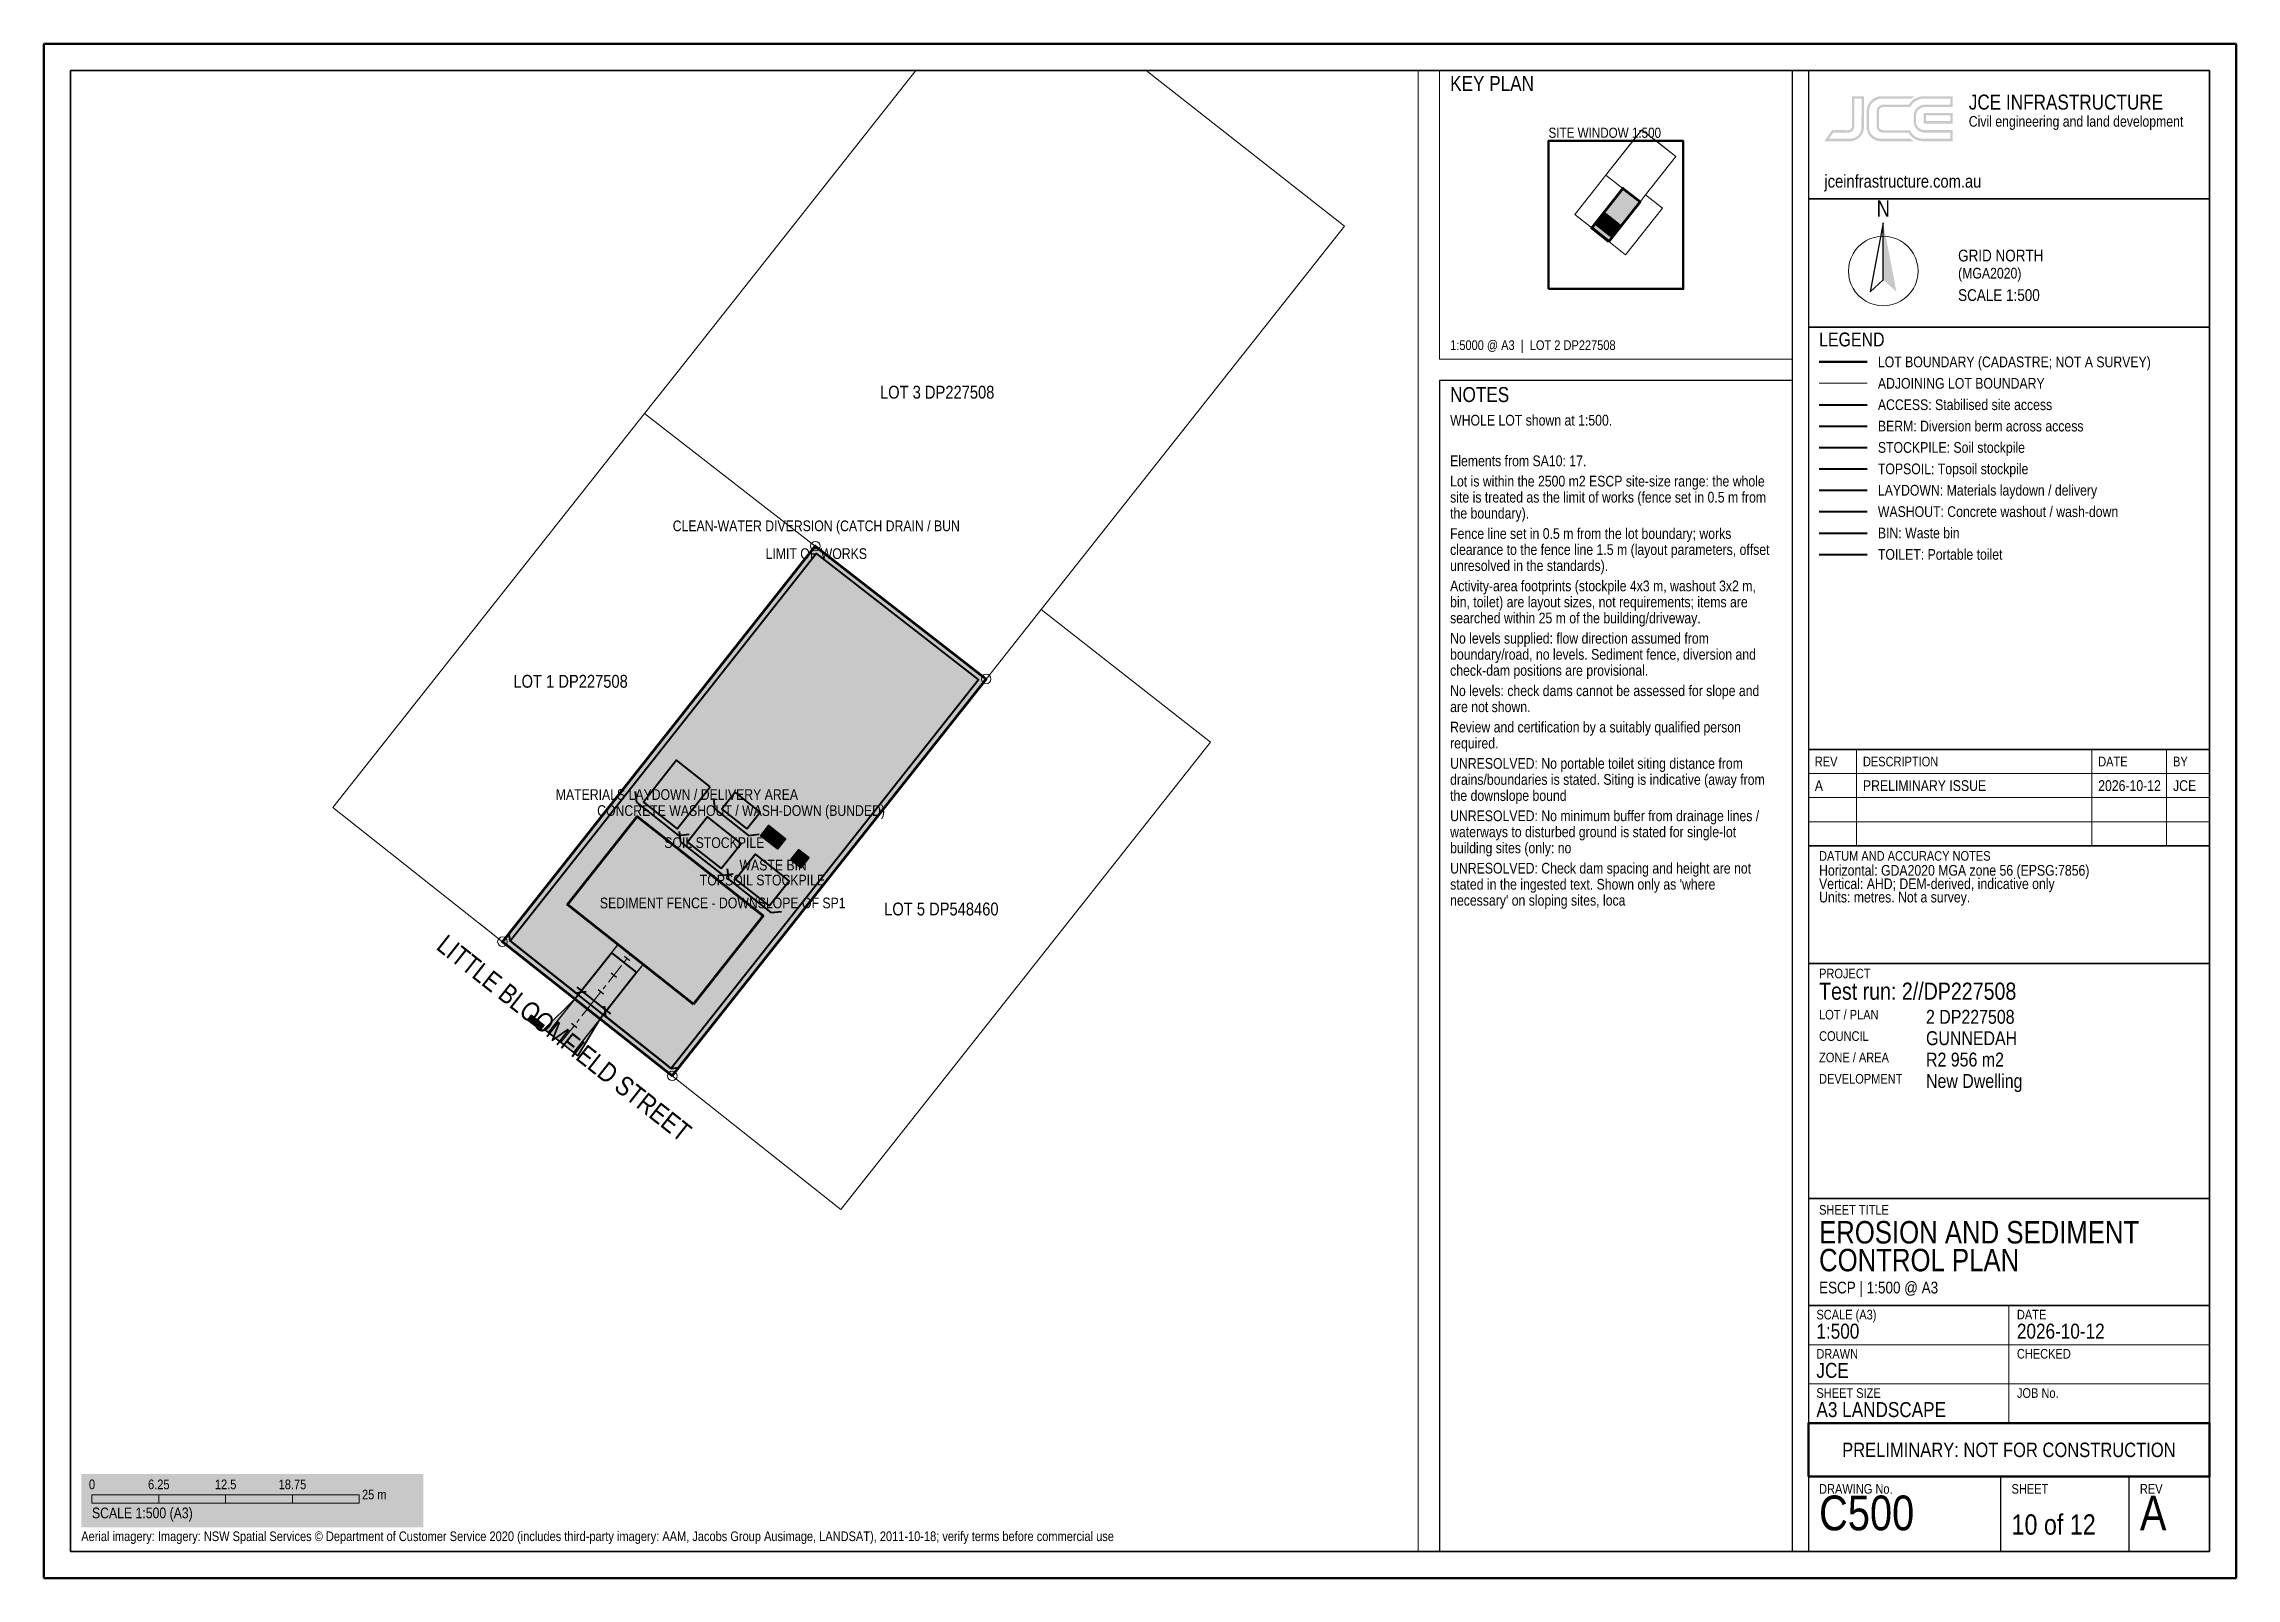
# Paper-space layout 'C500' of a CAD drawing. Header units: metres, sheet in millimetres. Extents: x 5 to 415, y 5 to 292.
# The model-space entities are those that its viewports show. They can reach past a viewport. Long polylines and large blocks are cut down to what shows.
import ezdxf
from ezdxf.enums import TextEntityAlignment as Align

# ---------------------------------------------------------------- set-up
doc = ezdxf.new("R2010")
doc.units = ezdxf.units.M
doc.header["$LTSCALE"] = 2.5
doc.linetypes.add('CENTER', pattern=[5.08, 3.175, -0.635, 0.635, -0.635])
for name, color, linetype, lineweight in [('A-BLDG-SLAB', 5, 'CONTINUOUS', 50), ('C-ANNO-LOGO', 2, 'CONTINUOUS', 13), ('C-ANNO-LOTN', 7, 'CONTINUOUS', 25), ('C-ANNO-NOTE', 7, 'CONTINUOUS', 18), ('C-ANNO-NRTH', 7, 'CONTINUOUS', 18), ('C-ANNO-ROAD', 7, 'CONTINUOUS', 25), ('C-ANNO-STMP', 1, 'CONTINUOUS', 35), ('C-ANNO-TABL', 7, 'CONTINUOUS', 18), ('C-ANNO-TTLB', 7, 'CONTINUOUS', 25), ('C-ANNO-WNDW', 1, 'CONTINUOUS', 35), ('C-DRIV-CNTR', 6, 'CENTER', 18), ('C-DRIV-XOVR', 7, 'CONTINUOUS', 35), ('C-ESC-ACCS', 3, 'CONTINUOUS', 25), ('C-ESC-BINS', 3, 'CONTINUOUS', 25), ('C-ESC-DIVR', 3, 'CONTINUOUS', 25), ('C-ESC-FENC', 3, 'CONTINUOUS', 25), ('C-ESC-INLT', 3, 'CONTINUOUS', 25), ('C-ESC-LIMT', 3, 'CONTINUOUS', 25), ('C-ESC-STOK', 3, 'CONTINUOUS', 25), ('C-ESC-WSHT', 3, 'CONTINUOUS', 25), ('C-ESCP-GENL', 3, 'CONTINUOUS', 25), ('C-IMAG-AERL', 8, 'CONTINUOUS', 13), ('C-PROP-ADJN', 9, 'CONTINUOUS', 13), ('C-PROP-BDY', 3, 'CONTINUOUS', 50)]:
    doc.layers.add(name, color=color, linetype=linetype, lineweight=lineweight)
doc.layers.add('C-ANNO-VPRT', color=7, linetype='CONTINUOUS', lineweight=13, plot=False)
doc.styles.add('ARIAL NARROW', font='arialn.ttf')
picture_1 = doc.add_image_def('image2.png', size_in_pixel=(572, 630))

msp = doc.modelspace()

# ---------------------------------------------------------------- hatches: boundary and pattern name
at = {"layer": 'A-BLDG-SLAB', "true_color": 0x1a33b2}
for points in [[(238462.93, 6569526.4), (238462.75, 6569526.24), (238462.57, 6569526.1), (238462.37, 6569525.97), (238462.16, 6569525.87), (238461.94, 6569525.79), (238461.71, 6569525.73), (238461.48, 6569525.69), (238461.24, 6569525.67), (238461.01, 6569525.68), (238460.77, 6569525.71), (238460.54, 6569525.76), (238460.32, 6569525.84), (238460.11, 6569525.93), (238459.9, 6569526.05), (238459.71, 6569526.19), (238447.94, 6569535.49), (238447.76, 6569535.64), (238447.6, 6569535.81), (238447.46, 6569536), (238447.33, 6569536.2), (238447.23, 6569536.41), (238447.15, 6569536.63), (238447.08, 6569536.86), (238447.05, 6569537.09), (238447.03, 6569537.33), (238447.04, 6569537.56), (238447.07, 6569537.8), (238447.12, 6569538.03), (238447.2, 6569538.25), (238447.29, 6569538.46), (238447.41, 6569538.67), (238447.55, 6569538.86), (238454.06, 6569547.1), (238454.21, 6569547.27), (238454.38, 6569547.44), (238454.57, 6569547.58), (238454.77, 6569547.7), (238454.98, 6569547.81), (238455.2, 6569547.89), (238455.43, 6569547.95), (238455.66, 6569547.99), (238455.9, 6569548.01), (238456.13, 6569548), (238456.36, 6569547.97), (238456.59, 6569547.92), (238456.82, 6569547.84), (238457.03, 6569547.75), (238457.24, 6569547.63), (238457.43, 6569547.49), (238469.2, 6569538.19), (238469.37, 6569538.04), (238469.53, 6569537.86), (238469.68, 6569537.68), (238469.8, 6569537.48), (238469.91, 6569537.27), (238469.99, 6569537.05), (238470.05, 6569536.82), (238470.09, 6569536.59), (238470.11, 6569536.35), (238470.1, 6569536.12), (238470.07, 6569535.88), (238470.02, 6569535.65), (238469.94, 6569535.43), (238469.85, 6569535.22), (238469.73, 6569535.01), (238469.59, 6569534.82), (238463.08, 6569526.58)], [(238449.43, 6569537.37), (238455.94, 6569545.61), (238467.71, 6569536.31), (238461.2, 6569528.07)]]:
    msp.add_hatch(color=7, dxfattribs=at).paths.add_polyline_path(points)
at = {"layer": 'A-BLDG-SLAB', "true_color": 0xc7d6ff, "transparency": 33554623}
msp.add_hatch(color=7, dxfattribs=at).paths.add_polyline_path([(238449.43, 6569537.37), (238455.94, 6569545.61), (238467.71, 6569536.31), (238461.2, 6569528.07)])
msp.add_hatch(color=7, dxfattribs=at).paths.add_polyline_path([(238449.43, 6569537.37), (238455.94, 6569545.61), (238467.71, 6569536.31), (238461.2, 6569528.07)])
at = {"layer": 'C-DRIV-XOVR', "true_color": 0xdbdbdb, "transparency": 33554610}
msp.add_hatch(color=7, dxfattribs=at).paths.add_polyline_path([(238456.49, 6569531.79), (238449.98, 6569523.55), (238447.63, 6569525.41), (238454.14, 6569533.65)])
msp.add_hatch(color=7, dxfattribs=at).paths.add_polyline_path([(238456.49, 6569531.79), (238449.98, 6569523.55), (238447.63, 6569525.41), (238454.14, 6569533.65)])
msp.add_hatch(color=7, dxfattribs=at).paths.add_polyline_path([(238456.49, 6569531.79), (238449.98, 6569523.55), (238447.63, 6569525.41), (238454.14, 6569533.65)])
at = {"layer": 'C-DRIV-XOVR', "true_color": 0xbfbfbf, "transparency": 33554572}
msp.add_hatch(color=7, dxfattribs=at).paths.add_polyline_path([(238450.37, 6569523.24), (238447.23, 6569525.72), (238450.11, 6569528.55), (238452.46, 6569526.69)])
msp.add_hatch(color=7, dxfattribs=at).paths.add_polyline_path([(238450.37, 6569523.24), (238447.23, 6569525.72), (238450.11, 6569528.55), (238452.46, 6569526.69)])
msp.add_hatch(color=7, dxfattribs=at).paths.add_polyline_path([(238450.37, 6569523.24), (238447.23, 6569525.72), (238450.11, 6569528.55), (238452.46, 6569526.69)])
at = {"layer": 'C-ESC-ACCS', "true_color": 0x66b266, "transparency": 33554521}
msp.add_hatch(color=7, dxfattribs=at).paths.add_polyline_path([(238452.46, 6569526.69), (238450.11, 6569528.55), (238453.52, 6569532.87), (238455.87, 6569531.01)])
at = {"layer": 'C-ESC-BINS', "true_color": 0x66b266, "transparency": 33554521}
for points in [[(238467.49, 6569543.82), (238468.23, 6569544.76), (238469.8, 6569543.52), (238469.06, 6569542.58)], [(238470.3, 6569541.57), (238471.05, 6569542.51), (238471.99, 6569541.77), (238471.24, 6569540.83)]]:
    msp.add_hatch(color=7, dxfattribs=at).paths.add_polyline_path(points)
at = {"layer": 'C-ESC-INLT', "true_color": 0x66b266, "transparency": 33554521}
msp.add_hatch(color=7, dxfattribs=at).paths.add_polyline_path([(238446.02, 6569527), (238447.19, 6569526.07), (238446.88, 6569525.68), (238445.71, 6569526.61)])
at = {"layer": 'C-ESC-STOK', "true_color": 0x66b266, "transparency": 33554521}
for points in [[(238459.66, 6569544.47), (238456.52, 6569546.95), (238459.62, 6569550.87), (238462.76, 6569548.39)], [(238460.64, 6569543.23), (238462.51, 6569545.58), (238465.64, 6569543.1), (238463.78, 6569540.75)], [(238465.14, 6569539.73), (238467.01, 6569542.08), (238470.14, 6569539.6), (238468.28, 6569537.25)]]:
    msp.add_hatch(color=7, dxfattribs=at).paths.add_polyline_path(points)
at = {"layer": 'C-ESC-WSHT', "true_color": 0x66b266, "transparency": 33554521}
msp.add_hatch(color=7, dxfattribs=at).paths.add_polyline_path([(238463.85, 6569546.31), (238465.09, 6569547.88), (238467.44, 6569546.02), (238466.2, 6569544.45)])
at = {"layer": 'C-PROP-BDY', "true_color": 0xffe633, "transparency": 33554521}
msp.add_hatch(color=7, dxfattribs=at).paths.add_polyline_path([(238443.33, 6569533.9), (238472.59, 6569570.9), (238488.56, 6569558.47), (238459.21, 6569521.36)])
at = {"layer": 'C-PROP-BDY', "true_color": 0xe6f5e0}
msp.add_hatch(color=7, dxfattribs=at).paths.add_polyline_path([(238443.33, 6569533.9), (238472.59, 6569570.9), (238488.56, 6569558.47), (238459.21, 6569521.36)])

# ---------------------------------------------------------------- linework, layer by layer
at = {"layer": 'A-BLDG-SLAB', "lineweight": 60, "true_color": 0x14339e}
msp.add_lwpolyline([(238461.2, 6569528.07), (238449.43, 6569537.37), (238455.94, 6569545.61), (238467.71, 6569536.31)], close=True, dxfattribs=at)
at = {"layer": 'C-DRIV-CNTR', "lineweight": 13}
msp.add_lwpolyline([(238448.8, 6569524.48), (238451.28, 6569527.62), (238455.31, 6569532.72)], dxfattribs=at)
at = {"layer": 'C-DRIV-CNTR', "linetype": 'CONTINUOUS', "lineweight": 25}
for points in [[(238455.25, 6569532.13), (238454.75, 6569532.53)], [(238454.01, 6569530.56), (238453.51, 6569530.96)], [(238452.77, 6569528.99), (238452.27, 6569529.39)], [(238451.53, 6569527.42), (238451.03, 6569527.82)], [(238449.05, 6569524.28), (238448.55, 6569524.68)], [(238450.29, 6569525.85), (238449.79, 6569526.25)]]:
    msp.add_lwpolyline(points, dxfattribs=at)
at = {"layer": 'C-DRIV-XOVR', "lineweight": 30}
msp.add_lwpolyline([(238454.14, 6569533.65), (238456.49, 6569531.79), (238449.98, 6569523.55), (238447.63, 6569525.41)], close=True, dxfattribs=at)
at = {"layer": 'C-DRIV-XOVR', "lineweight": 35}
msp.add_lwpolyline([(238452.46, 6569526.69), (238450.11, 6569528.55), (238447.23, 6569525.72), (238450.37, 6569523.24)], close=True, dxfattribs=at)
at = {"layer": 'C-ESC-ACCS', "lineweight": 40}
msp.add_lwpolyline([(238455.87, 6569531.01), (238452.46, 6569526.69), (238450.11, 6569528.55), (238453.52, 6569532.87)], close=True, dxfattribs=at)
at = {"layer": 'C-ESC-BINS', "lineweight": 40}
for points in [[(238469.06, 6569542.58), (238469.8, 6569543.52), (238468.23, 6569544.76), (238467.49, 6569543.82)], [(238471.24, 6569540.83), (238471.99, 6569541.77), (238471.05, 6569542.51), (238470.3, 6569541.57)]]:
    msp.add_lwpolyline(points, close=True, dxfattribs=at)
at = {"layer": 'C-ESC-DIVR', "lineweight": 40}
for points in [[(238472.68, 6569570.2), (238487.86, 6569558.39)], [(238453.47, 6569527.17), (238450.33, 6569529.65)]]:
    msp.add_lwpolyline(points, dxfattribs=at)
at = {"layer": 'C-ESC-FENC', "lineweight": 40}
for points in [[(238455.89, 6569546.94), (238455.77, 6569547.94)], [(238455.89, 6569546.94), (238459.81, 6569543.84)], [(238463.21, 6569546.31), (238463.09, 6569547.3)], [(238463.21, 6569546.31), (238466.35, 6569543.83)], [(238459.81, 6569543.84), (238460.8, 6569543.96)], [(238460.01, 6569543.23), (238459.89, 6569544.22)], [(238460.01, 6569543.23), (238463.93, 6569540.13)], [(238466.35, 6569543.83), (238467.34, 6569543.95)], [(238464.51, 6569539.73), (238464.39, 6569540.72)], [(238463.93, 6569540.13), (238464.92, 6569540.24)], [(238464.51, 6569539.73), (238468.43, 6569536.63)], [(238468.43, 6569536.63), (238469.42, 6569536.74)], [(238444.04, 6569533.99), (238443.96, 6569534.62)], [(238444.04, 6569533.99), (238450.18, 6569529.13)], [(238450.18, 6569529.13), (238451.17, 6569529.25)], [(238453.01, 6569526.9), (238452.89, 6569527.89)], [(238453.01, 6569526.9), (238459.12, 6569522.06)], [(238459.12, 6569522.06), (238459.76, 6569522.13)]]:
    msp.add_lwpolyline(points, dxfattribs=at)
at = {"layer": 'C-ESC-INLT', "lineweight": 40}
msp.add_lwpolyline([(238445.71, 6569526.61), (238446.02, 6569527), (238447.19, 6569526.07), (238446.88, 6569525.68)], close=True, dxfattribs=at)
at = {"layer": 'C-ESC-LIMT', "lineweight": 40}
msp.add_lwpolyline([(238459.12, 6569522.06), (238444.04, 6569533.99), (238472.68, 6569570.2), (238487.86, 6569558.39)], close=True, dxfattribs=at)
at = {"layer": 'C-ESC-STOK', "lineweight": 40}
for points in [[(238462.76, 6569548.39), (238459.62, 6569550.87), (238456.52, 6569546.95), (238459.66, 6569544.47)], [(238463.78, 6569540.75), (238465.64, 6569543.1), (238462.51, 6569545.58), (238460.64, 6569543.23)], [(238468.28, 6569537.25), (238470.14, 6569539.6), (238467.01, 6569542.08), (238465.14, 6569539.73)]]:
    msp.add_lwpolyline(points, close=True, dxfattribs=at)
at = {"layer": 'C-ESC-WSHT', "lineweight": 40}
msp.add_lwpolyline([(238466.2, 6569544.45), (238467.44, 6569546.02), (238465.09, 6569547.88), (238463.85, 6569546.31)], close=True, dxfattribs=at)
at = {"layer": 'C-PROP-ADJN', "lineweight": 9, "true_color": 0x4c4c4c}
for points in [[(238522.07, 6569600.83), (238490.24, 6569625.82), (238459.75, 6569587.27), (238456.63, 6569583.32), (238472.59, 6569570.9), (238488.56, 6569558.47), (238493.7, 6569564.98)], [(238472.59, 6569570.9), (238456.63, 6569583.32), (238446.15, 6569570.07), (238427.46, 6569546.45), (238443.33, 6569533.9)], [(238509.54, 6569552.57), (238493.7, 6569564.98), (238488.56, 6569558.47), (238459.21, 6569521.36), (238474.97, 6569508.86)]]:
    msp.add_lwpolyline(points, close=True, dxfattribs=at)
at = {"layer": 'C-PROP-ADJN', "lineweight": 13, "true_color": 0x595959}
for points in [[(238483.17, 6569616.88), (238459.75, 6569587.27), (238456.63, 6569583.32), (238472.59, 6569570.9), (238488.56, 6569558.47), (238493.7, 6569564.98), (238522.07, 6569600.83)], [(238522.07, 6569600.83), (238501.63, 6569616.88)], [(238435.61, 6569556.75), (238427.46, 6569546.45), (238443.33, 6569533.9), (238461.4, 6569556.75)], [(238477.66, 6569544.69), (238459.21, 6569521.36), (238474.97, 6569508.86), (238477.66, 6569512.26)], [(238441.19, 6569535.6), (238443.33, 6569533.9), (238444.67, 6569535.6)], [(238468.26, 6569532.81), (238459.21, 6569521.36), (238459.28, 6569521.3)]]:
    msp.add_lwpolyline(points, dxfattribs=at)
for points in [[(238472.59, 6569570.9), (238456.63, 6569583.32), (238446.15, 6569570.07), (238427.46, 6569546.45), (238443.33, 6569533.9)], [(238509.54, 6569552.57), (238493.7, 6569564.98), (238488.56, 6569558.47), (238459.21, 6569521.36), (238474.97, 6569508.86)]]:
    msp.add_lwpolyline(points, close=True, dxfattribs=at)
at = {"layer": 'C-PROP-BDY', "lineweight": 60}
msp.add_lwpolyline([(238459.21, 6569521.36), (238488.56, 6569558.47), (238472.59, 6569570.9), (238443.33, 6569533.9)], close=True, dxfattribs=at)
at = {"layer": 'C-PROP-BDY', "lineweight": 50}
msp.add_lwpolyline([(238459.21, 6569521.36), (238488.56, 6569558.47), (238472.59, 6569570.9), (238443.33, 6569533.9)], close=True, dxfattribs=at)
at = {"layer": 'C-PROP-BDY', "lineweight": 35}
msp.add_lwpolyline([(238459.21, 6569521.36), (238488.56, 6569558.47), (238472.59, 6569570.9), (238443.33, 6569533.9)], close=True, dxfattribs=at)
at = {"layer": 'C-PROP-BDY', "lineweight": 50}
for points in [[(238461.4, 6569556.75), (238443.33, 6569533.9), (238459.21, 6569521.36)], [(238459.21, 6569521.36), (238477.66, 6569544.69)], [(238444.67, 6569535.6), (238443.33, 6569533.9), (238459.21, 6569521.36)], [(238459.21, 6569521.36), (238468.26, 6569532.81)]]:
    msp.add_lwpolyline(points, dxfattribs=at)

# ---------------------------------------------------------------- pictures from other files: only their frames are drawn
at = {"layer": 'C-IMAG-AERL'}
image = msp.add_image(picture_1, insert=(238402.95, 6569476.88), size_in_units=(126, 138.5), dxfattribs=dict(at, fade=35))

psp = doc.layouts.new('C500')

# ---------------------------------------------------------------- hatches: boundary and pattern name
at = {"layer": 'C-ANNO-LOGO', "true_color": 0xc79929}
h = psp.add_hatch(color=7, dxfattribs=at)
h.paths.add_polyline_path([(345.37, 282.21), (343.18, 282.21), (343.18, 276.57), (343.12, 276.31), (342.96, 276.08), (342.68, 275.9), (342.43, 275.85), (340.09, 275.86), (339.88, 275.84), (339.43, 275.86), (338.08, 273.92), (338.02, 273.79), (342.91, 273.78), (343.14, 273.81), (343.49, 273.89), (344.02, 274.11), (344.42, 274.38), (344.68, 274.64), (344.94, 274.95), (345.18, 275.38), (345.28, 275.7), (345.38, 276.15)])
h.paths.add_polyline_path([(344.92, 281.76), (344.95, 281.7), (344.92, 276.05), (344.76, 275.53), (344.47, 275.07), (344.11, 274.71), (343.76, 274.49), (343.43, 274.35), (343.03, 274.26), (342.68, 274.24), (342.32, 274.26), (342.04, 274.24), (338.88, 274.25), (338.87, 274.28), (339.65, 275.39), (342.56, 275.39), (342.97, 275.53), (343.19, 275.69), (343.36, 275.87), (343.49, 276.09), (343.59, 276.39), (343.6, 281.73), (343.63, 281.76)], flags=16)
psp.add_hatch(color=7, dxfattribs=at).paths.add_polyline_path([(346.68, 281.33), (346.34, 280.89), (346.16, 280.55), (346.02, 280.18), (345.94, 279.82), (345.92, 279.59), (345.92, 276.15), (346.02, 275.66), (346.21, 275.19), (346.49, 274.76), (346.76, 274.48), (347.07, 274.23), (347.45, 274.02), (347.78, 273.89), (348.19, 273.81), (348.48, 273.78), (354.69, 273.79), (354.67, 273.84), (354.4, 273.99), (354.08, 274.25), (348.52, 274.24), (348.15, 274.29), (347.69, 274.42), (347.23, 274.68), (346.87, 275.01), (346.65, 275.3), (346.48, 275.63), (346.36, 276.16), (346.36, 279.65), (346.39, 279.89), (346.53, 280.31), (346.71, 280.65), (346.86, 280.87), (347.18, 281.18), (347.47, 281.39), (347.99, 281.64), (348.48, 281.75), (349.01, 281.76), (354.24, 281.75), (354.67, 282.07), (354.85, 282.16), (354.86, 282.21), (348.44, 282.21), (348.09, 282.14), (347.58, 281.96), (347.07, 281.68)])
h = psp.add_hatch(color=7, dxfattribs=at)
h.paths.add_polyline_path([(361.99, 282.19), (356.38, 282.21), (356.16, 282.18), (355.84, 282.12), (355.35, 281.96), (354.82, 281.68), (354.49, 281.44), (354.19, 281.14), (353.82, 280.66), (353.39, 280.64), (348.98, 280.65), (348.8, 280.64), (348.54, 280.55), (348.23, 280.37), (348.03, 280.17), (347.86, 279.89), (347.79, 279.65), (347.79, 276.36), (347.88, 276.07), (348.01, 275.86), (348.18, 275.67), (348.37, 275.53), (348.75, 275.39), (353.74, 275.37), (354.12, 274.82), (354.53, 274.43), (355.03, 274.11), (355.32, 273.98), (355.79, 273.85), (356.33, 273.78), (361.98, 273.79), (361.99, 275.84), (361.96, 275.86), (356.59, 275.86), (356.17, 275.96), (355.74, 276.19), (355.43, 276.5), (355.24, 276.84), (355.18, 277.02), (355.14, 277.23), (355.14, 278.72), (355.23, 279.11), (355.37, 279.38), (355.53, 279.61), (355.69, 279.77), (355.95, 279.95), (356.23, 280.09), (356.44, 280.15), (356.77, 280.19), (361.99, 280.19)])
h.paths.add_polyline_path([(361.56, 281.73), (361.56, 280.67), (361.54, 280.65), (356.56, 280.64), (355.99, 280.48), (355.52, 280.21), (355.14, 279.84), (354.96, 279.57), (354.8, 279.23), (354.74, 279.02), (354.69, 278.71), (354.69, 277.35), (354.74, 276.98), (354.8, 276.78), (354.96, 276.43), (355.15, 276.15), (355.42, 275.88), (355.73, 275.66), (356.08, 275.5), (356.56, 275.39), (361.49, 275.41), (361.56, 275.36), (361.56, 274.28), (361.53, 274.25), (356.66, 274.26), (356.6, 274.24), (356.13, 274.26), (355.47, 274.42), (355.06, 274.62), (354.75, 274.83), (354.29, 275.3), (354.19, 275.45), (353.99, 275.85), (348.89, 275.85), (348.66, 275.9), (348.49, 275.99), (348.35, 276.13), (348.25, 276.3), (348.22, 276.47), (348.23, 279.61), (348.28, 279.77), (348.41, 279.94), (348.68, 280.13), (348.98, 280.19), (354.05, 280.19), (354.09, 280.22), (354.22, 280.46), (354.41, 280.72), (354.78, 281.09), (354.97, 281.24), (355.29, 281.44), (355.55, 281.55), (355.93, 281.68), (356.34, 281.75), (361.54, 281.76)], flags=16)
h = psp.add_hatch(color=7, dxfattribs=at)
h.paths.add_polyline_path([(356.58, 279.08), (356.57, 277.13), (356.61, 277.09), (361.62, 277.08), (361.99, 277.1), (361.99, 279.09)])
h.paths.add_polyline_path([(357.01, 278.61), (357.08, 278.65), (361.54, 278.64), (361.56, 278.62), (361.56, 277.56), (361.54, 277.54), (357.04, 277.54), (357.01, 277.61)], flags=16)
at = {"layer": 'C-ANNO-NRTH', "true_color": 0x000000}
for points in [[(349, 258.5), (351.47, 245.6), (349, 247.88)], [(14, 20.6), (26.5, 20.6), (26.5, 19), (14, 19)], [(39, 20.6), (51.5, 20.6), (51.5, 19), (39, 19)]]:
    psp.add_hatch(color=7, dxfattribs=at).paths.add_polyline_path(points)
at = {"layer": 'C-ANNO-NRTH', "true_color": 0xffffff, "transparency": 33554636}
psp.add_hatch(color=7, dxfattribs=at).paths.add_polyline_path([(12, 24.5), (76, 24.5), (76, 14.5), (12, 14.5)])

# ---------------------------------------------------------------- linework, layer by layer
at = {"layer": 'C-ANNO-NRTH', "lineweight": 25}
psp.add_lwpolyline([(349, 258.5), (346.53, 245.6), (349, 247.88)], close=True, dxfattribs=at)
at = {"layer": 'C-ANNO-NRTH', "lineweight": 18}
for points in [[(345.04, 254.66), (344.4, 254.1)], [(345.75, 255.13), (345.04, 254.66)], [(346.51, 255.51), (345.75, 255.13)], [(347.32, 255.78), (346.51, 255.51)], [(348.15, 255.94), (347.32, 255.78)], [(349, 256), (348.15, 255.94)], [(349.85, 255.94), (349, 256)], [(350.68, 255.78), (349.85, 255.94)], [(351.49, 255.51), (350.68, 255.78)], [(352.25, 255.13), (351.49, 255.51)], [(352.96, 254.66), (352.25, 255.13)], [(353.6, 254.1), (352.96, 254.66)], [(342.56, 250.35), (342.5, 249.5)], [(342.72, 251.18), (342.56, 250.35)], [(342.99, 251.99), (342.72, 251.18)], [(343.37, 252.75), (342.99, 251.99)], [(343.84, 253.46), (343.37, 252.75)], [(344.4, 254.1), (343.84, 253.46)], [(354.16, 253.46), (353.6, 254.1)], [(354.63, 252.75), (354.16, 253.46)], [(355.01, 251.99), (354.63, 252.75)], [(355.28, 251.18), (355.01, 251.99)], [(355.44, 250.35), (355.28, 251.18)], [(355.5, 249.5), (355.44, 250.35)], [(342.5, 249.5), (342.56, 248.65)], [(342.56, 248.65), (342.72, 247.82)], [(342.72, 247.82), (342.99, 247.01)], [(342.99, 247.01), (343.37, 246.25)], [(343.37, 246.25), (343.84, 245.54)], [(354.16, 245.54), (354.63, 246.25)], [(354.63, 246.25), (355.01, 247.01)], [(355.01, 247.01), (355.28, 247.82)], [(355.28, 247.82), (355.44, 248.65)], [(355.44, 248.65), (355.5, 249.5)], [(343.84, 245.54), (344.4, 244.9)], [(344.4, 244.9), (345.04, 244.34)], [(345.04, 244.34), (345.75, 243.87)], [(345.75, 243.87), (346.51, 243.49)], [(346.51, 243.49), (347.32, 243.22)], [(347.32, 243.22), (348.15, 243.06)], [(348.15, 243.06), (349, 243)], [(349, 243), (349.85, 243.06)], [(349.85, 243.06), (350.68, 243.22)], [(350.68, 243.22), (351.49, 243.49)], [(351.49, 243.49), (352.25, 243.87)], [(352.25, 243.87), (352.96, 244.34)], [(352.96, 244.34), (353.6, 244.9)], [(353.6, 244.9), (354.16, 245.54)]]:
    psp.add_lwpolyline(points, dxfattribs=at)
for points in [[(14, 19), (26.5, 19), (26.5, 20.6), (14, 20.6)], [(26.5, 19), (39, 19), (39, 20.6), (26.5, 20.6)], [(39, 19), (51.5, 19), (51.5, 20.6), (39, 20.6)], [(51.5, 19), (64, 19), (64, 20.6), (51.5, 20.6)]]:
    psp.add_lwpolyline(points, close=True, dxfattribs=at)
at = {"layer": 'C-ANNO-STMP', "lineweight": 50, "true_color": 0xb81a1a}
psp.add_lwpolyline([(335, 24), (410, 24), (410, 34), (335, 34)], close=True, dxfattribs=at)
at = {"layer": 'C-ANNO-TABL', "lineweight": 25}
psp.add_lwpolyline([(266, 10), (332, 10), (332, 229), (266, 229)], close=True, dxfattribs=at)
at = {"layer": 'C-ANNO-TABL', "lineweight": 13}
for points in [[(344, 142), (344, 160)], [(388, 142), (388, 160)], [(402, 142), (402, 160)], [(335, 155.5), (410, 155.5)], [(335, 151), (410, 151)], [(335, 146.5), (410, 146.5)]]:
    psp.add_lwpolyline(points, dxfattribs=at)
at = {"layer": 'C-ANNO-TTLB', "lineweight": 50}
psp.add_lwpolyline([(5, 5), (415, 5), (415, 292), (5, 292)], close=True, dxfattribs=at)
at = {"layer": 'C-ANNO-TTLB', "lineweight": 35}
psp.add_lwpolyline([(10, 10), (410, 10), (410, 287), (10, 287)], close=True, dxfattribs=at)
at = {"layer": 'C-ANNO-TTLB', "lineweight": 25}
for points in [[(10, 10), (332, 10), (332, 287), (10, 287)], [(335, 263), (410, 263), (410, 287), (335, 287)], [(335, 239), (410, 239), (410, 263), (335, 263)], [(335, 160), (410, 160), (410, 239), (335, 239)], [(335, 142), (410, 142), (410, 160), (335, 160)], [(335, 120), (410, 120), (410, 142), (335, 142)], [(335, 76), (410, 76), (410, 120), (335, 120)], [(335, 56), (410, 56), (410, 76), (335, 76)], [(335, 34), (410, 34), (410, 56), (335, 56)], [(335, 10), (410, 10), (410, 24), (335, 24)]]:
    psp.add_lwpolyline(points, close=True, dxfattribs=at)
at = {"layer": 'C-ANNO-TTLB', "lineweight": 18}
for points in [[(372.5, 34), (372.5, 56)], [(335, 48.67), (410, 48.67)], [(335, 41.33), (410, 41.33)]]:
    psp.add_lwpolyline(points, dxfattribs=at)
at = {"layer": 'C-ANNO-TTLB', "lineweight": 25}
for points in [[(371, 10), (371, 24)], [(395, 10), (395, 24)]]:
    psp.add_lwpolyline(points, dxfattribs=at)
at = {"layer": 'C-ANNO-WNDW', "lineweight": 50}
psp.add_lwpolyline([(286.4, 246.15), (311.6, 246.15), (311.6, 273.85), (286.4, 273.85)], close=True, dxfattribs=at)
at = {"layer": 'C-ESCP-GENL', "lineweight": 40, "true_color": 0x008033}
for points in [[(337, 224.5), (346, 224.5)], [(337, 220.5), (346, 220.5)], [(337, 216.5), (346, 216.5)], [(337, 212.5), (346, 212.5)], [(337, 208.5), (346, 208.5)], [(337, 204.5), (346, 204.5)], [(337, 200.5), (346, 200.5)], [(337, 196.5), (346, 196.5)]]:
    psp.add_lwpolyline(points, dxfattribs=at)
at = {"layer": 'C-PROP-ADJN', "lineweight": 13, "true_color": 0x595959}
psp.add_lwpolyline([(337, 228.5), (346, 228.5)], dxfattribs=at)
at = {"layer": 'C-PROP-BDY', "lineweight": 50, "true_color": 0x00801a}
psp.add_lwpolyline([(337, 232.5), (346, 232.5)], dxfattribs=at)
at = {"layer": 'C-PROP-BDY', "lineweight": 18, "true_color": 0x00801a}
for points in [[(150.19, 198.04), (150.12, 198.39), (149.93, 198.68), (149.64, 198.87), (149.29, 198.94), (148.95, 198.87), (148.66, 198.68), (148.46, 198.39), (148.39, 198.04), (148.46, 197.7), (148.66, 197.4), (148.95, 197.21), (149.29, 197.14), (149.64, 197.21), (149.93, 197.4), (150.12, 197.7)], [(182.13, 173.19), (182.06, 173.53), (181.86, 173.83), (181.57, 174.02), (181.23, 174.09), (180.88, 174.02), (180.59, 173.83), (180.4, 173.53), (180.33, 173.19), (180.4, 172.84), (180.59, 172.55), (180.88, 172.36), (181.23, 172.29), (181.57, 172.36), (181.86, 172.55), (182.06, 172.84)], [(91.67, 124.05), (91.6, 124.39), (91.41, 124.68), (91.12, 124.88), (90.77, 124.95), (90.43, 124.88), (90.14, 124.68), (89.94, 124.39), (89.87, 124.05), (89.94, 123.7), (90.14, 123.41), (90.43, 123.22), (90.77, 123.15), (91.12, 123.22), (91.41, 123.41), (91.6, 123.7)], [(123.42, 98.96), (123.35, 99.3), (123.15, 99.6), (122.86, 99.79), (122.52, 99.86), (122.17, 99.79), (121.88, 99.6), (121.69, 99.3), (121.62, 98.96), (121.69, 98.61), (121.88, 98.32), (122.17, 98.13), (122.52, 98.06), (122.86, 98.13), (123.15, 98.32), (123.35, 98.61)]]:
    psp.add_lwpolyline(points, close=True, dxfattribs=at)

# ---------------------------------------------------------------- texts
at = {"layer": 'C-ANNO-LOTN', "true_color": 0x404040, "style": 'ARIAL NARROW'}
for s, p in [('LOT 3 DP227508', (172.07, 226.84)), ('LOT 1 DP227508', (103.51, 172.76)), ('LOT 5 DP548460', (172.85, 130.17))]:
    psp.add_text(s, height=2.4, dxfattribs=at).set_placement(p, align=Align.MIDDLE_CENTER)
at = {"layer": 'C-ANNO-NOTE', "style": 'ARIAL NARROW'}
for s, height, p in [('KEY PLAN', 2.8, (268, 286)), ('WHOLE LOT shown at 1:500.', 2, (268, 222.6)), ('Elements from SA10: 17.', 2, (268, 215)), ('Lot is within the 2500 m2 ESCP site-size range: the whole', 2, (268, 211.2)), ('the boundary).', 2, (268, 205.2)), ('site is treated as the limit of works (fence set in 0.5 m from', 2, (268, 208.2)), ('Fence line set in 0.5 m from the lot boundary; works', 2, (268, 201.4)), ('clearance to the fence line 1.5 m (layout parameters, offset', 2, (268, 198.4)), ('unresolved in the standards).', 2, (268, 195.4)), ('Activity-area footprints (stockpile 4x3 m, washout 3x2 m,', 2, (268, 191.6)), ('bin, toilet) are layout sizes, not requirements; items are', 2, (268, 188.6)), ('searched within 25 m of the building/driveway.', 2, (268, 185.6)), ('No levels supplied: flow direction assumed from', 2, (268, 181.8)), ('boundary/road, no levels. Sediment fence, diversion and', 2, (268, 178.8)), ('check-dam positions are provisional.', 2, (268, 175.8)), ('are not shown.', 2, (268, 169)), ('No levels: check dams cannot be assessed for slope and', 2, (268, 172)), ('Review and certification by a suitably qualified person', 2, (268, 165.2)), ('required.', 2, (268, 162.2)), ('UNRESOLVED: No portable toilet siting distance from', 2, (268, 158.4)), ('the downslope bound', 2, (268, 152.4)), ('drains/boundaries is stated. Siting is indicative (away from', 2, (268, 155.4)), ('UNRESOLVED: No minimum buffer from drainage lines /', 2, (268, 148.6)), ('waterways to disturbed ground is stated for single-lot', 2, (268, 145.6)), ('building sites (only: no', 2, (268, 142.6)), ("stated in the ingested text. Shown only as 'where", 2, (268, 135.8)), ('UNRESOLVED: Check dam spacing and height are not', 2, (268, 138.8)), ("necessary' on sloping sites, loca", 2, (268, 132.8))]:
    psp.add_text(s, height=height, dxfattribs=at).set_placement(p, align=Align.TOP_LEFT)
psp.add_text('1:5000 @ A3  |  LOT 2 DP227508', height=1.8, dxfattribs=at).set_placement((268, 234.2), align=Align.BOTTOM_LEFT)
at = {"layer": 'C-ANNO-NOTE', "true_color": 0x000000, "style": 'ARIAL NARROW'}
psp.add_text('NOTES', height=2.8, dxfattribs=at).set_placement((268, 227.8), align=Align.TOP_LEFT)
at = {"layer": 'C-ANNO-NOTE', "true_color": 0x404040, "style": 'ARIAL NARROW'}
psp.add_text('Aerial imagery: Imagery: NSW Spatial Services © Department of Customer Service 2020 (includes third-party imagery: AAM, Jacobs Group Ausimage, LANDSAT), 2011-10-18; verify terms before commercial use', height=1.8, dxfattribs=at).set_placement((12, 11.4), align=Align.BOTTOM_LEFT)
at = {"layer": 'C-ANNO-NRTH', "style": 'ARIAL NARROW'}
psp.add_text('N', height=3, dxfattribs=at).set_placement((349, 261.2), align=Align.MIDDLE_CENTER)
for s, height, p in [('GRID NORTH', 2.2, (363, 253.5)), ('(MGA2020)', 2, (363, 250.1)), ('SCALE 1:500', 2.2, (363, 246.1)), ('SCALE 1:500 (A3)', 2, (14, 18.2))]:
    psp.add_text(s, height=height, dxfattribs=at).set_placement(p, align=Align.TOP_LEFT)
for s, p in [('0', (14, 21.1)), ('6.25', (26.5, 21.1)), ('12.5', (39, 21.1)), ('18.75', (51.5, 21.1))]:
    psp.add_text(s, height=1.8, dxfattribs=at).set_placement(p, align=Align.BOTTOM_CENTER)
psp.add_text('25 m', height=1.8, dxfattribs=at).set_placement((64.5, 19.2), align=Align.BOTTOM_LEFT)
at = {"layer": 'C-ANNO-ROAD', "true_color": 0x333333, "style": 'ARIAL NARROW'}
psp.add_text('LITTLE BLOOMFIELD STREET', height=3.6, rotation=-38.3208, dxfattribs=at).set_placement((102.3, 106.01), align=Align.MIDDLE_CENTER)
at = {"layer": 'C-ANNO-STMP', "true_color": 0xb81a1a, "style": 'ARIAL NARROW'}
psp.add_text('PRELIMINARY: NOT FOR CONSTRUCTION', height=2.7, dxfattribs=at).set_placement((372.5, 29), align=Align.MIDDLE_CENTER)
at = {"layer": 'C-ANNO-TABL', "style": 'ARIAL NARROW'}
for s, height, p in [('REV', 1.8, (336.2, 157.75)), ('DESCRIPTION', 1.8, (345.2, 157.75)), ('DATE', 1.8, (389.2, 157.75)), ('BY', 1.8, (403.2, 157.75)), ('A', 2, (336.2, 153.25)), ('PRELIMINARY ISSUE', 2, (345.2, 153.25)), ('2026-10-12', 2, (389.2, 153.25)), ('JCE', 2, (403.2, 153.25))]:
    psp.add_text(s, height=height, dxfattribs=at).set_placement(p, align=Align.MIDDLE_LEFT)
at = {"layer": 'C-ANNO-TTLB', "style": 'ARIAL NARROW'}
for s, height, p in [('JCE INFRASTRUCTURE', 2.8, (365, 282.5)), ('LEGEND', 2.6, (337, 238)), ('Vertical: AHD; DEM-derived, indicative only', 2, (337, 135.9)), ('Horizontal: GDA2020 MGA zone 56 (EPSG:7856)', 2, (337, 138.4)), ('Units: metres. Not a survey.', 2, (337, 133.4)), ('Test run: 2//DP227508', 3.2, (337, 116.4)), ('2 DP227508', 2.6, (357, 111.3)), ('GUNNEDAH', 2.6, (357, 107.3)), ('R2 956 m2', 2.6, (357, 103.3)), ('New Dwelling', 2.6, (357, 99.3)), ('EROSION AND SEDIMENT', 4.2, (337, 71.8)), ('CONTROL PLAN', 4.2, (337, 66.6)), ('1:500', 2.8, (336.5, 52.6)), ('2026-10-12', 2.8, (374, 52.6)), ('JCE', 2.8, (336.5, 45.27)), ('A3 LANDSCAPE', 2.8, (336.5, 37.93))]:
    psp.add_text(s, height=height, dxfattribs=at).set_placement(p, align=Align.TOP_LEFT)
at = {"layer": 'C-ANNO-TTLB', "true_color": 0x404040, "style": 'ARIAL NARROW'}
psp.add_text('Civil engineering and land development', height=2, dxfattribs=at).set_placement((365, 278.5), align=Align.TOP_LEFT)
at = {"layer": 'C-ANNO-TTLB', "true_color": 0x1a408c, "style": 'ARIAL NARROW'}
psp.add_text('jceinfrastructure.com.au', height=2.4, dxfattribs=at).set_placement((338, 267.5), align=Align.TOP_LEFT)
at = {"layer": 'C-ANNO-TTLB', "style": 'ARIAL NARROW'}
for s, p in [('LOT BOUNDARY (CADASTRE; NOT A SURVEY)', (348, 232.5)), ('ADJOINING LOT BOUNDARY', (348, 228.5)), ('ACCESS: Stabilised site access', (348, 224.5)), ('BERM: Diversion berm across access', (348, 220.5)), ('STOCKPILE: Soil stockpile', (348, 216.5)), ('TOPSOIL: Topsoil stockpile', (348, 212.5)), ('LAYDOWN: Materials laydown / delivery', (348, 208.5)), ('WASHOUT: Concrete washout / wash-down', (348, 204.5)), ('BIN: Waste bin', (348, 200.5)), ('TOILET: Portable toilet', (348, 196.5))]:
    psp.add_text(s, height=2, dxfattribs=at).set_placement(p, align=Align.MIDDLE_LEFT)
at = {"layer": 'C-ANNO-TTLB', "true_color": 0x595959, "style": 'ARIAL NARROW'}
for s, p in [('DATUM AND ACCURACY NOTES', (337, 141)), ('PROJECT', (337, 119)), ('LOT / PLAN', (337, 111.3)), ('COUNCIL', (337, 107.3)), ('ZONE / AREA', (337, 103.3)), ('DEVELOPMENT', (337, 99.3)), ('SHEET TITLE', (337, 74.8)), ('SCALE (A3)', (336.5, 55.2)), ('DATE', (374, 55.2)), ('DRAWN', (336.5, 47.87)), ('CHECKED', (374, 47.87)), ('SHEET SIZE', (336.5, 40.53)), ('JOB No.', (374, 40.53)), ('DRAWING No.', (337, 22.6)), ('SHEET', (373, 22.6)), ('REV', (397, 22.6))]:
    psp.add_text(s, height=1.8, dxfattribs=at).set_placement(p, align=Align.TOP_LEFT)
at = {"layer": 'C-ANNO-TTLB', "true_color": 0x333333, "style": 'ARIAL NARROW'}
psp.add_text('ESCP | 1:500 @ A3', height=2.2, dxfattribs=at).set_placement((337, 57.6), align=Align.BOTTOM_LEFT)
at = {"layer": 'C-ANNO-TTLB', "style": 'ARIAL NARROW'}
for s, height, p in [('C500', 6.5, (337, 12)), ('10 of 12', 3.8, (373, 12)), ('A', 6.5, (397, 12))]:
    psp.add_text(s, height=height, dxfattribs=at).set_placement(p, align=Align.BOTTOM_LEFT)
at = {"layer": 'C-ANNO-WNDW', "true_color": 0xcc1a1a, "style": 'ARIAL NARROW'}
psp.add_text('SITE WINDOW 1:500', height=1.9, dxfattribs=at).set_placement((286.4, 273.85), align=Align.BOTTOM_LEFT)
at = {"layer": 'C-ESC-BINS', "style": 'ARIAL NARROW'}
psp.add_text('WASTE BIN', height=2, dxfattribs=at).set_placement((141.39, 138.38), align=Align.MIDDLE_CENTER)
at = {"layer": 'C-ESC-DIVR', "style": 'ARIAL NARROW'}
psp.add_text('CLEAN-WATER DIVERSION (CATCH DRAIN / BUN', height=2, dxfattribs=at).set_placement((149.46, 201.84), align=Align.MIDDLE_CENTER)
at = {"layer": 'C-ESC-FENC', "style": 'ARIAL NARROW'}
psp.add_text('SEDIMENT FENCE - DOWNSLOPE OF SP1', height=2, dxfattribs=at).set_placement((131.96, 131.3), align=Align.MIDDLE_CENTER)
at = {"layer": 'C-ESC-LIMT', "style": 'ARIAL NARROW'}
psp.add_text('LIMIT OF WORKS', height=2, dxfattribs=at).set_placement((149.46, 196.64), align=Align.MIDDLE_CENTER)
at = {"layer": 'C-ESC-STOK', "style": 'ARIAL NARROW'}
for s, p in [('MATERIALS LAYDOWN / DELIVERY AREA', (123.39, 151.58)), ('SOIL STOCKPILE', (130.39, 142.58)), ('TOPSOIL STOCKPILE', (139.39, 135.58))]:
    psp.add_text(s, height=2, dxfattribs=at).set_placement(p, align=Align.MIDDLE_CENTER)
at = {"layer": 'C-ESC-WSHT', "style": 'ARIAL NARROW'}
psp.add_text('CONCRETE WASHOUT / WASH-DOWN (BUNDED)', height=2, dxfattribs=at).set_placement((135.39, 148.58), align=Align.MIDDLE_CENTER)

# ---------------------------------------------------------------- viewports
at = {"layer": 'C-ANNO-VPRT'}
vp = psp.add_viewport(center=(136, 148.5), size=(252, 277), view_center_point=(238465.95, 6569546.13), view_height=138.5, dxfattribs=at)
vp.frozen_layers = ['C-ANNO-LOGO', 'C-ANNO-LOTN', 'C-ANNO-NOTE', 'C-ANNO-NRTH', 'C-ANNO-ROAD', 'C-ANNO-STMP', 'C-ANNO-TABL', 'C-ANNO-TTLB', 'C-ANNO-VPRT', 'C-ANNO-WNDW', 'C-ESCP-GENL']
vp = psp.add_viewport(center=(299, 260), size=(66, 54), view_center_point=(238465.95, 6569546.13), view_height=270, status=3, dxfattribs=at)
vp.frozen_layers = ['C-ANNO-LOGO', 'C-ANNO-LOTN', 'C-ANNO-NOTE', 'C-ANNO-NRTH', 'C-ANNO-ROAD', 'C-ANNO-STMP', 'C-ANNO-TABL', 'C-ANNO-TTLB', 'C-ANNO-VPRT', 'C-ANNO-WNDW', 'C-DRIV-CNTR', 'C-DRIV-XOVR', 'C-ESC-ACCS', 'C-ESC-BINS', 'C-ESC-DIVR', 'C-ESC-FENC', 'C-ESC-INLT', 'C-ESC-LIMT', 'C-ESC-STOK', 'C-ESC-WSHT', 'C-ESCP-GENL', 'C-IMAG-AERL']

doc.saveas('drawing.dxf')
